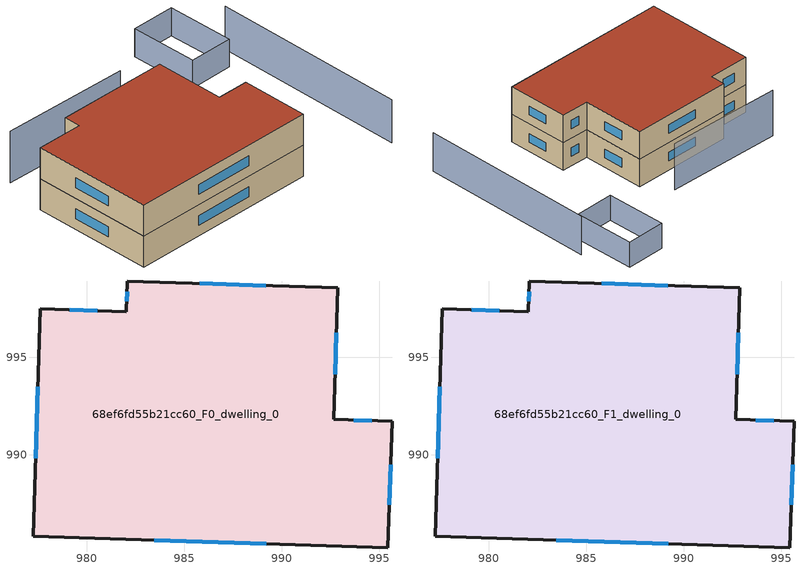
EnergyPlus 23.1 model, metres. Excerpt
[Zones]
68ef6fd55b21cc60_F0_dwelling_0
 floor ground (EU_floor_Construction): 992.88,998.57 992.66,991.82 995.66,991.72 995.45,985.22 977.24,985.82 977.62,997.49 982.03,997.35 982.08,998.92 z0
 wall outside (EU_wall_Construction): 995.66,991.72 992.66,991.82 992.88,998.57 982.08,998.92 982.03,997.35 977.62,997.49 977.24,985.82 995.45,985.22 995.66,991.72 z0:3
 window (EU_Window_Construction): 994.63,991.75 993.69,991.78 / 995.52,987.45 995.59,989.5 / 983.47,985.61 989.21,985.43 / 977.49,993.49 977.37,989.81 / 980.52,997.4 979.13,997.44 / 982.07,998.38 982.05,997.89 / 989.18,998.69 985.78,998.8 / 992.74,994.13 992.81,996.26 z1.03:1.97
68ef6fd55b21cc60_F1_dwelling_0
 floor to 68ef6fd55b21cc60_F0_dwelling_0 (EU_floor_Construction): 992.88,998.57 992.66,991.82 995.66,991.72 995.45,985.22 977.24,985.82 977.62,997.49 982.03,997.35 982.08,998.92 z3
 wall outside (EU_wall_Construction): 995.66,991.72 992.66,991.82 992.88,998.57 982.08,998.92 982.03,997.35 977.62,997.49 977.24,985.82 995.45,985.22 995.66,991.72 z3:6
 window (EU_Window_Construction): 994.63,991.75 993.69,991.78 / 995.52,987.45 995.59,989.5 / 983.47,985.61 989.21,985.43 / 977.49,993.49 977.37,989.81 / 980.52,997.4 979.13,997.44 / 982.07,998.38 982.05,997.89 / 989.18,998.69 985.78,998.8 / 992.74,994.13 992.81,996.26 z4.03:4.97
 roof outside (EU_roof_Construction): 995.45,985.22 995.66,991.72 992.66,991.82 992.88,998.57 982.08,998.92 982.03,997.35 977.62,997.49 977.24,985.82 z6
shading: 1003.75,983.22 1004.48,1002.11 z0:4.2; 998.63,1000.26 998.77,1006.72 / 998.77,1006.72 1002.97,1006.63 / 1002.97,1006.63 1002.84,1000.18 / 1002.84,1000.18 998.63,1000.26 z0:2.7; 991.1,1001.22 978.75,1001.85 z0:5
[Building]
EU S2 Campaign: North Axis=0; Terrain=City; Solar Distribution=FullExterior
[Site:Location]
Cape.Town.Intl.AP: Latitude=-33.965; Longitude=18.602; Time Zone=2; Elevation=46
[SizingPeriod:WeatherFileDays]
AnnualSizingPeriod: Begin Month=1; Begin Day of Month=1; End Month=12; End Day of Month=31; Day of Week for Start Day=Monday; Use Weather File Daylight Saving Period=No; Use Weather File Rain and Snow Indicators=No
[MATERIAL]
EU_InternalMass_Material: Roughness=MediumRough; Thickness=0.1; Conductivity=1; Density=1800; Specific Heat=900; Thermal Absorptance=0.9; Solar Absorptance=0.7; Visible Absorptance=0.7
[MATERIAL:NOMASS] Roughness=MediumRough; Thermal Absorptance=0.9; Solar Absorptance=0.7; Visible Absorptance=0.7
Name | Thermal Resistance
EU_wall_NoMass | 0.493876
EU_roof_NoMass | 0.449382
EU_floor_NoMass | 1.25
[WINDOWMATERIAL:SIMPLEGLAZINGSYSTEM]
EU_Window_SimpleGlazing: UFactor=4.4; Solar Heat Gain Coefficient=0.85; Visible Transmittance=0.85
[CONSTRUCTION]
EU_wall_Construction: EU_wall_NoMass
EU_roof_Construction: EU_roof_NoMass
EU_floor_Construction: EU_floor_NoMass
EU_Window_Construction: EU_Window_SimpleGlazing
EU_InternalMass_Construction: EU_InternalMass_Material
[ZONE] Type=1; Multiplier=1; Ceiling Height=autocalculate; Volume=642.777; Floor Area=autocalculate; Part of Total Floor Area=Yes
68ef6fd55b21cc60_F0_dwelling_0; 68ef6fd55b21cc60_F1_dwelling_0
[INTERNALMASS] Construction=EU_InternalMass_Construction; Surface Area=214.259
Name | Zone or ZoneList
68ef6fd55b21cc60_F0_dwelling_0_EU_InternalMass | 68ef6fd55b21cc60_F0_dwelling_0
68ef6fd55b21cc60_F1_dwelling_0_EU_InternalMass | 68ef6fd55b21cc60_F1_dwelling_0
[OTHEREQUIPMENT] Fuel Type=Electricity; Design Level Calculation Method=Watts/Area; Power per Zone Floor Area=1; Fraction Latent=0; Fraction Radiant=0; Fraction Lost=0; Carbon Dioxide Generation Rate=0; EndUse Subcategory=EU_Step8_InternalGains
Name | Zone or ZoneList or Space or SpaceList | Schedule
EU_Step8_InternalGain_68ef6fd55b21cc60_F0_dwelling_0_f000 | 68ef6fd55b21cc60_F0_dwelling_0 | EU_Step8_GainSchedule_68ef6fd55b21cc60_F0_dwelling_0_f000
EU_Step8_InternalGain_68ef6fd55b21cc60_F1_dwelling_0_f000 | 68ef6fd55b21cc60_F1_dwelling_0 | EU_Step8_GainSchedule_68ef6fd55b21cc60_F1_dwelling_0_f000
[ZONEVENTILATION:DESIGNFLOWRATE] Schedule=EU_AlwaysOn; Design Flow Rate Calculation Method=AirChanges/Hour; Air Changes per Hour=0.64; Ventilation Type=Natural; Fan Pressure Rise=0; Fan Total Efficiency=1; Constant Term Coefficient=1; Temperature Term Coefficient=0; Velocity Term Coefficient=0; Velocity Squared Term Coefficient=0; Minimum Indoor Temperature=-100; Maximum Indoor Temperature=100; Delta Temperature=-100; Minimum Outdoor Temperature=-100; Maximum Outdoor Temperature=100; Maximum Wind Speed=40
Name | Zone or ZoneList or Space or SpaceList
EU_ConstantAir_68ef6fd55b21cc60_F0_dwelling_0 | 68ef6fd55b21cc60_F0_dwelling_0
EU_ConstantAir_68ef6fd55b21cc60_F1_dwelling_0 | 68ef6fd55b21cc60_F1_dwelling_0
[HVACTEMPLATE:THERMOSTAT] Constant Heating Setpoint=20; Constant Cooling Setpoint=50
EU_HeatOnly_68ef6fd55b21cc60_F0_dwelling_0; EU_HeatOnly_68ef6fd55b21cc60_F1_dwelling_0
[HVACTEMPLATE:ZONE:IDEALLOADSAIRSYSTEM] System Availability Schedule=EU_AlwaysOn; Maximum Heating Supply Air Temperature=50; Minimum Cooling Supply Air Temperature=13; Maximum Heating Supply Air Humidity Ratio=0.0156; Minimum Cooling Supply Air Humidity Ratio=0.0077; Heating Limit=NoLimit; Cooling Limit=NoLimit; Heating Availability Schedule=EU_AlwaysOn; Cooling Availability Schedule=EU_CoolingOff; Dehumidification Control Type=ConstantSensibleHeatRatio; Cooling Sensible Heat Ratio=0.7; Dehumidification Setpoint=60; Humidification Control Type=None; Humidification Setpoint=30; Outdoor Air Method=None; Outdoor Air Flow Rate per Person=0.00944; Outdoor Air Flow Rate per Zone Floor Area=0; Outdoor Air Flow Rate per Zone=0; Demand Controlled Ventilation Type=None; Outdoor Air Economizer Type=NoEconomizer; Heat Recovery Type=None; Sensible Heat Recovery Effectiveness=0.7; Latent Heat Recovery Effectiveness=0.65
Name | Template Thermostat
68ef6fd55b21cc60_F0_dwelling_0 | EU_HeatOnly_68ef6fd55b21cc60_F0_dwelling_0
68ef6fd55b21cc60_F1_dwelling_0 | EU_HeatOnly_68ef6fd55b21cc60_F1_dwelling_0
[SIZING:ZONE] Zone Cooling Design Supply Air Temperature Input Method=SupplyAirTemperature; Zone Cooling Design Supply Air Temperature=13; Zone Heating Design Supply Air Temperature Input Method=SupplyAirTemperature; Zone Heating Design Supply Air Temperature=50; Zone Cooling Design Supply Air Humidity Ratio=0.008; Zone Heating Design Supply Air Humidity Ratio=0.008; Cooling Design Air Flow Method=DesignDay; Cooling Design Air Flow Rate=0; Cooling Minimum Air Flow per Zone Floor Area=0.000762; Cooling Minimum Air Flow=0; Cooling Minimum Air Flow Fraction=0.2; Heating Design Air Flow Method=DesignDay; Heating Design Air Flow Rate=0; Heating Maximum Air Flow per Zone Floor Area=0.002032; Heating Maximum Air Flow=0.141576; Heating Maximum Air Flow Fraction=0.3; Account for Dedicated Outdoor Air System=No; Dedicated Outdoor Air System Control Strategy=NeutralSupplyAir; Dedicated Outdoor Air Low Setpoint Temperature for Design=autosize; Dedicated Outdoor Air High Setpoint Temperature for Design=autosize; Zone Load Sizing Method=Sensible Load Only No Latent Load; Zone Latent Cooling Design Supply Air Humidity Ratio Input Method=HumidityRatioDifference; Zone Cooling Design Supply Air Humidity Ratio Difference=0.005; Zone Latent Heating Design Supply Air Humidity Ratio Input Method=HumidityRatioDifference; Zone Humidification Design Supply Air Humidity Ratio Difference=0.005
68ef6fd55b21cc60_F0_dwelling_0; 68ef6fd55b21cc60_F1_dwelling_0
[SCHEDULE:CONSTANT]
Name | Hourly Value
EU_AlwaysOn | 1
EU_CoolingOff | 0
[SCHEDULE:FILE] Column Number=1; Rows to Skip at Top=0; Number of Hours of Data=8760; Column Separator=Comma; Interpolate to Timestep=No; Minutes per Item=60; Adjust Schedule for Daylight Savings=Yes
Name | File
EU_Step8_GainSchedule_68ef6fd55b21cc60_F0_dwelling_0_f000 | ../../schedules/68ef6fd55b21cc60/68ef6fd55b21cc60_F0_dwelling_0_f000_gain.csv
EU_Step8_GainSchedule_68ef6fd55b21cc60_F1_dwelling_0_f000 | ../../schedules/68ef6fd55b21cc60/68ef6fd55b21cc60_F1_dwelling_0_f000_gain.csv
